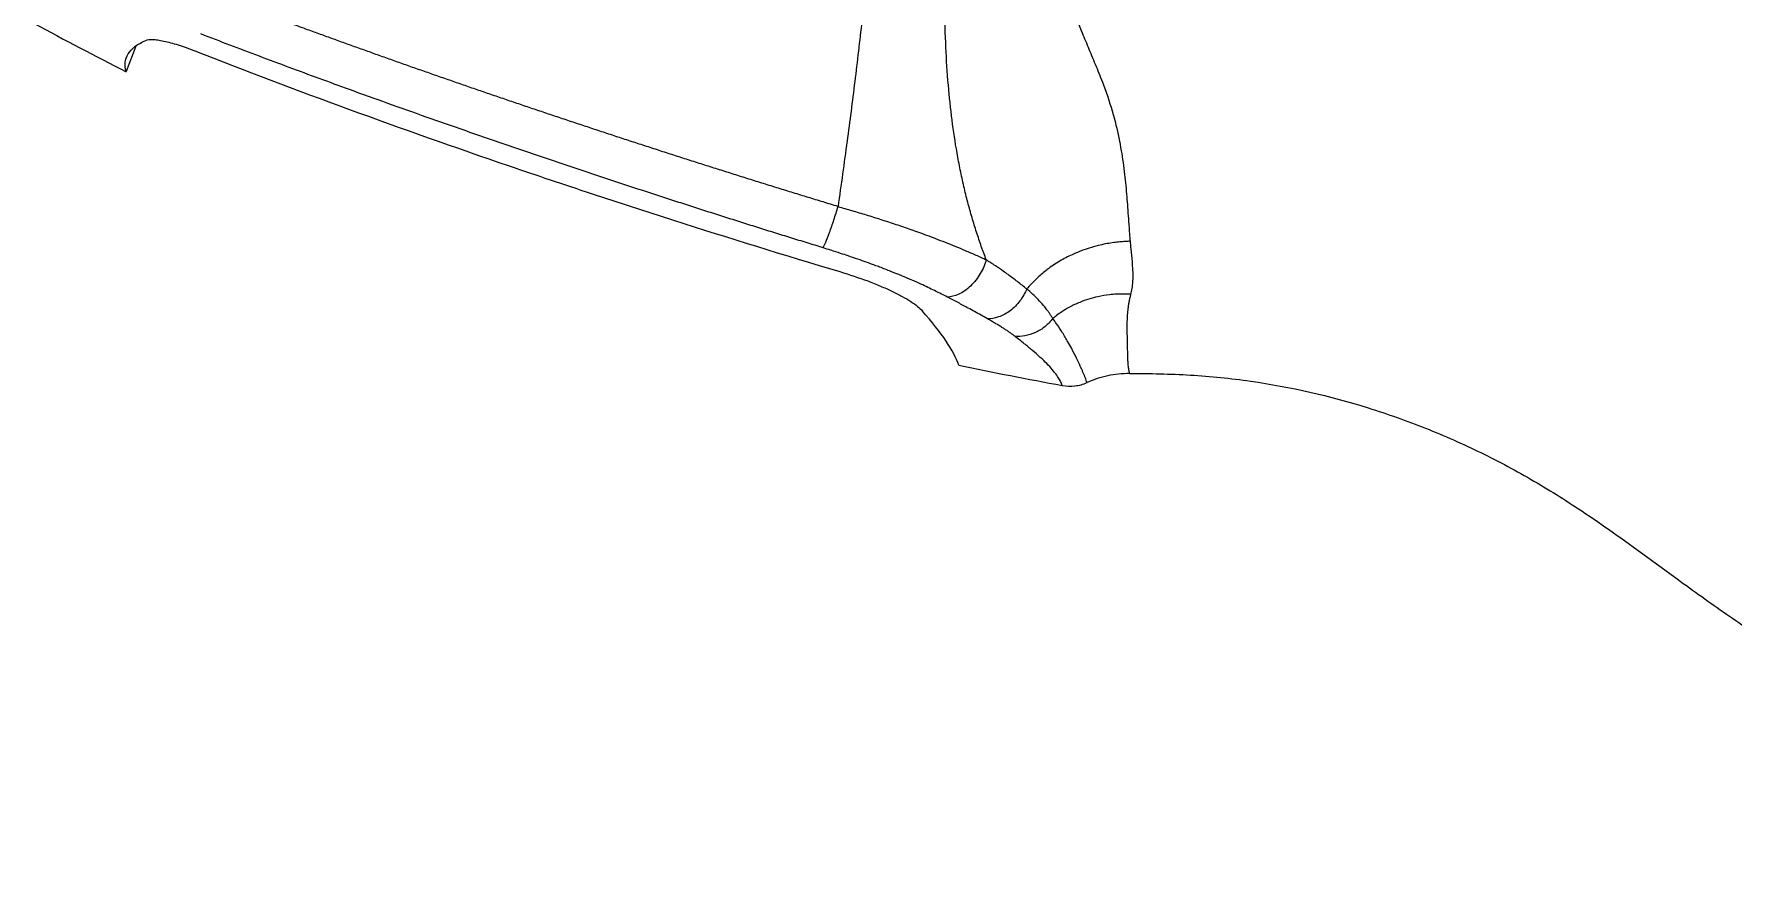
# Model space of a CAD drawing. Header units: inches. Extents: x 1424 to 4050, y 1126 to 1517.
# Drawn here: x 2850.65 to 2899.61, y 1214.97 to 1239.45 of the extents above; entities that cross this region are included whole.
import ezdxf

# ---------------------------------------------------------------- set-up
doc = ezdxf.new("R2010")
doc.units = ezdxf.units.IN
doc.header["$LTSCALE"] = 15

msp = doc.modelspace()

# ---------------------------------------------------------------- linework, layer by layer
at = {"color": 7, "linetype": 'Continuous', "lineweight": 15}
msp.add_line((2853.582, 1239.094), (2853.311, 1238.36), dxfattribs=at)
for centre, radius, start, end in [((2897.694, 1326.224), 98.438, 241.45208, 243.19986), ((2898.207, 1327.663), 99.971, 257.92927, 259.6719)]:
    msp.add_arc(centre, radius, start, end, dxfattribs=at)
for points, knots in [([(2878.094, 1232.934), (2878.069, 1232.998), (2878.021, 1233.126), (2877.95, 1233.323), (2877.881, 1233.525), (2877.813, 1233.73), (2877.747, 1233.94), (2877.683, 1234.154), (2877.62, 1234.373), (2877.56, 1234.595), (2877.502, 1234.822), (2877.447, 1235.053), (2877.394, 1235.288), (2877.343, 1235.527), (2877.295, 1235.771), (2877.208, 1236.246), (2877.099, 1236.98), (2876.992, 1237.996), (2876.922, 1239.082), (2876.885, 1240.366), (2876.898, 1241.873), (2876.969, 1243.63), (2877.112, 1245.742), (2877.26, 1247.981), (2877.366, 1250.296), (2877.421, 1251.927), (2877.466, 1253.062), (2877.499, 1253.712), (2877.54, 1254.383), (2877.59, 1255.076), (2877.687, 1256.241), (2877.855, 1257.809), (2878.227, 1260.252), (2878.845, 1262.945), (2879.61, 1265.198), (2880.218, 1266.7), (2880.559, 1267.501), (2880.849, 1268.177), (2881.063, 1268.68), (2881.201, 1269.008), (2881.27, 1269.172)], [0, 0, 0, 0, 0.005689, 0.011425, 0.01721, 0.023047, 0.02894, 0.03489, 0.0409, 0.046974, 0.053113, 0.05932, 0.065597, 0.071948, 0.078374, 0.084877, 0.109456, 0.13568, 0.163616, 0.193314, 0.234733, 0.280099, 0.329678, 0.399432, 0.455331, 0.511231, 0.52776, 0.5449, 0.562652, 0.581024, 0.600021, 0.655748, 0.707151, 0.799961, 0.883378, 0.912063, 0.946921, 0.964689, 0.982383, 1, 1, 1, 1]), ([(2883.238, 1264.098), (2883.216, 1264.05), (2883.174, 1263.957), (2883.113, 1263.817), (2883.057, 1263.682), (2882.981, 1263.491), (2882.889, 1263.235), (2882.779, 1262.893), (2882.673, 1262.519), (2882.568, 1262.101), (2882.465, 1261.633), (2882.324, 1260.922), (2882.158, 1259.93), (2882.01, 1258.866), (2881.889, 1257.964), (2881.794, 1257.237), (2881.702, 1256.5), (2881.615, 1255.738), (2881.54, 1254.978), (2881.463, 1253.978), (2881.422, 1253.003), (2881.397, 1252.066), (2881.383, 1251.382), (2881.366, 1250.744), (2881.338, 1249.975), (2881.285, 1249.276), (2881.193, 1248.604), (2881.11, 1248.131), (2881.007, 1247.633), (2880.85, 1246.923), (2880.662, 1246.142), (2880.481, 1245.375), (2880.32, 1244.659), (2880.208, 1244.031), (2880.145, 1243.435), (2880.121, 1243.052), (2880.115, 1242.684), (2880.127, 1242.332), (2880.15, 1241.994), (2880.197, 1241.565), (2880.302, 1241.019), (2880.524, 1240.306), (2880.782, 1239.653), (2881.03, 1239.062), (2881.236, 1238.568), (2881.427, 1238.092), (2881.642, 1237.511), (2881.834, 1236.851), (2881.986, 1236.1), (2882.083, 1235.406), (2882.133, 1234.865), (2882.166, 1234.438), (2882.185, 1234.164), (2882.208, 1233.833), (2882.226, 1233.621), (2882.238, 1233.47)], [0, 0, 0, 0, 0.007304, 0.014202, 0.020687, 0.026752, 0.040912, 0.054936, 0.07025, 0.086387, 0.103759, 0.122986, 0.164298, 0.208179, 0.230897, 0.254179, 0.279751, 0.302685, 0.327463, 0.35205, 0.396762, 0.417976, 0.438481, 0.459541, 0.476462, 0.50894, 0.52354, 0.538593, 0.553054, 0.570175, 0.605284, 0.626635, 0.642116, 0.672123, 0.684411, 0.696107, 0.706702, 0.717411, 0.727711, 0.736953, 0.756012, 0.77734, 0.803675, 0.819143, 0.835231, 0.852153, 0.865741, 0.891686, 0.914921, 0.936424, 0.957139, 0.966714, 0.978007, 0.984279, 1, 1, 1, 1]), ([(2874.036, 1262.165), (2874.051, 1261.915), (2874.081, 1261.411), (2874.131, 1260.653), (2874.184, 1259.89), (2874.242, 1259.12), (2874.302, 1258.346), (2874.364, 1257.565), (2874.428, 1256.779), (2874.494, 1255.988), (2874.59, 1254.827), (2874.714, 1253.29), (2874.844, 1251.471), (2874.935, 1249.74), (2874.977, 1248.131), (2874.97, 1246.539), (2874.915, 1244.905), (2874.819, 1243.227), (2874.682, 1241.514), (2874.51, 1239.805), (2874.309, 1238.086), (2874.077, 1236.301), (2873.909, 1235.099), (2873.821, 1234.471)], [0, 0, 0, 0, 0.027549, 0.055287, 0.083202, 0.111292, 0.139559, 0.168002, 0.196623, 0.225422, 0.254397, 0.323203, 0.392706, 0.451786, 0.510487, 0.566296, 0.623237, 0.686375, 0.746913, 0.807542, 0.870442, 0.932253, 1, 1, 1, 1]), ([(2873.821, 1234.471), (2873.677, 1234.515), (2873.391, 1234.602), (2872.961, 1234.734), (2872.532, 1234.866), (2872.104, 1234.998), (2871.677, 1235.131), (2871.251, 1235.264), (2870.826, 1235.398), (2870.402, 1235.532), (2869.98, 1235.666), (2869.559, 1235.8), (2869.139, 1235.935), (2868.72, 1236.07), (2868.303, 1236.205), (2867.888, 1236.34), (2867.473, 1236.476), (2867.061, 1236.612), (2866.65, 1236.748), (2866.24, 1236.883), (2865.832, 1237.02), (2865.426, 1237.156), (2865.022, 1237.292), (2864.619, 1237.428), (2864.218, 1237.565), (2863.819, 1237.701), (2863.422, 1237.837), (2863.027, 1237.974), (2862.634, 1238.11), (2862.242, 1238.246), (2861.853, 1238.382), (2861.466, 1238.519), (2861.08, 1238.655), (2860.697, 1238.791), (2860.316, 1238.927), (2859.937, 1239.062), (2859.56, 1239.198), (2859.186, 1239.334), (2858.814, 1239.469), (2858.444, 1239.604), (2858.076, 1239.739), (2857.711, 1239.874), (2857.348, 1240.008), (2856.987, 1240.143), (2856.629, 1240.277), (2856.273, 1240.41), (2855.92, 1240.544), (2855.686, 1240.633), (2855.569, 1240.677)], [0, 0, 0, 0, 0.02289, 0.045731, 0.068523, 0.091265, 0.113957, 0.136599, 0.15919, 0.181729, 0.204218, 0.226654, 0.249039, 0.271371, 0.293651, 0.31588, 0.338056, 0.36018, 0.382252, 0.404273, 0.426242, 0.44816, 0.470026, 0.491841, 0.513605, 0.535318, 0.556979, 0.578589, 0.600149, 0.621657, 0.643114, 0.664519, 0.685874, 0.707178, 0.72843, 0.749631, 0.770781, 0.79188, 0.812927, 0.833922, 0.854865, 0.875756, 0.896595, 0.917382, 0.938116, 0.958797, 0.979425, 1, 1, 1, 1]), ([(2853.311, 1238.36), (2853.253, 1238.549), (2853.271, 1238.719), (2853.459, 1239.021), (2853.628, 1239.152), (2853.871, 1239.261)], [0, 0, 0, 0, 0.5, 0.5, 1, 1, 1, 1]), ([(2853.871, 1239.261), (2853.918, 1239.282), (2853.985, 1239.291), (2854.116, 1239.286), (2854.165, 1239.282), (2854.272, 1239.267), (2854.386, 1239.247), (2854.517, 1239.215), (2854.656, 1239.177), (2854.729, 1239.156), (2854.957, 1239.083), (2855.118, 1239.026), (2855.29, 1238.958)], [0, 0, 0, 0, 0.25, 0.25, 0.375, 0.375, 0.5, 0.625, 0.625, 0.75, 0.75, 1, 1, 1, 1]), ([(2873.389, 1233.283), (2873.235, 1233.33), (2872.927, 1233.425), (2872.466, 1233.568), (2872.004, 1233.712), (2871.542, 1233.856), (2871.08, 1234.002), (2870.618, 1234.148), (2870.156, 1234.295), (2869.694, 1234.443), (2869.232, 1234.592), (2868.156, 1234.941), (2866.471, 1235.496), (2864.196, 1236.267), (2861.948, 1237.051), (2860.178, 1237.684), (2858.869, 1238.163), (2858.004, 1238.483), (2857.147, 1238.803), (2856.297, 1239.125), (2855.738, 1239.34), (2855.458, 1239.447)], [0, 0, 0, 0, 0.024978, 0.049952, 0.074926, 0.099902, 0.124884, 0.149876, 0.174881, 0.199903, 0.224945, 0.25001, 0.375018, 0.499985, 0.624826, 0.749965, 0.799924, 0.849881, 0.899862, 0.949893, 1, 1, 1, 1]), ([(2855.29, 1238.958), (2856.728, 1238.393), (2858.204, 1237.834), (2861.233, 1236.726), (2862.776, 1236.181), (2865.129, 1235.376), (2865.917, 1235.111), (2867.497, 1234.588), (2868.289, 1234.331), (2870.672, 1233.568), (2872.269, 1233.074), (2873.875, 1232.594)], [0, 0, 0, 0, 0.25, 0.25, 0.5, 0.5, 0.625, 0.625, 0.75, 0.75, 1, 1, 1, 1]), ([(2873.389, 1233.283), (2873.408, 1233.314), (2873.434, 1233.366), (2873.497, 1233.515), (2873.535, 1233.612), (2873.616, 1233.835), (2873.66, 1233.962), (2873.744, 1234.219), (2873.784, 1234.349), (2873.821, 1234.471)], [0, 0, 0, 0, 0.25, 0.25, 0.5, 0.5, 0.75, 0.75, 1, 1, 1, 1]), ([(2873.821, 1234.471), (2873.888, 1234.452), (2874.022, 1234.414), (2874.225, 1234.355), (2874.43, 1234.294), (2874.638, 1234.231), (2874.848, 1234.166), (2875.061, 1234.098), (2875.274, 1234.029), (2875.49, 1233.958), (2875.705, 1233.885), (2875.921, 1233.81), (2876.145, 1233.73), (2876.383, 1233.643), (2876.64, 1233.547), (2876.913, 1233.441), (2877.199, 1233.326), (2877.495, 1233.202), (2877.799, 1233.071), (2877.993, 1232.981), (2878.094, 1232.934)], [0, 0, 0, 0, 0.041188, 0.083211, 0.126065, 0.169742, 0.214237, 0.25954, 0.305638, 0.352521, 0.400171, 0.448572, 0.497706, 0.552925, 0.613752, 0.68016, 0.752096, 0.829474, 0.912166, 1, 1, 1, 1]), ([(2882.238, 1233.47), (2882.192, 1233.468), (2882.092, 1233.464), (2881.936, 1233.452), (2881.763, 1233.432), (2881.574, 1233.402), (2881.273, 1233.34), (2880.931, 1233.238), (2880.544, 1233.078), (2880.196, 1232.897), (2879.866, 1232.675), (2879.595, 1232.449), (2879.401, 1232.257), (2879.301, 1232.141), (2879.26, 1232.094)], [0, 0, 0, 0, 0.039863, 0.084785, 0.134771, 0.189823, 0.249943, 0.401064, 0.499992, 0.619766, 0.750086, 0.858375, 0.941685, 1, 1, 1, 1]), ([(2882.238, 1233.47), (2882.24, 1233.442), (2882.246, 1233.376), (2882.259, 1233.244), (2882.284, 1233.005), (2882.307, 1232.739), (2882.315, 1232.483), (2882.31, 1232.293), (2882.293, 1232.112), (2882.266, 1231.996), (2882.253, 1231.94)], [0, 0, 0, 0, 0.049281, 0.11856, 0.24049, 0.490999, 0.623581, 0.745423, 0.876507, 1, 1, 1, 1]), ([(2876.975, 1231.862), (2876.918, 1231.891), (2876.795, 1231.952), (2876.546, 1232.075), (2876.088, 1232.295), (2875.546, 1232.522), (2875.082, 1232.702), (2874.767, 1232.82), (2874.465, 1232.93), (2874.135, 1233.042), (2873.875, 1233.127), (2873.634, 1233.205), (2873.465, 1233.258), (2873.389, 1233.283)], [0, 0, 0, 0, 0.057796, 0.125171, 0.250042, 0.499987, 0.586743, 0.624958, 0.749991, 0.821354, 0.874878, 0.943828, 1, 1, 1, 1]), ([(2878.094, 1232.934), (2878.056, 1232.806), (2877.999, 1232.669), (2877.844, 1232.408), (2877.747, 1232.283), (2877.532, 1232.077), (2877.414, 1231.996), (2877.185, 1231.89), (2877.074, 1231.865), (2876.975, 1231.862)], [0, 0, 0, 0, 0.25, 0.25, 0.5, 0.5, 0.75, 0.75, 1, 1, 1, 1]), ([(2879.26, 1232.094), (2879.215, 1232.13), (2879.127, 1232.201), (2878.992, 1232.306), (2878.857, 1232.408), (2878.721, 1232.507), (2878.555, 1232.626), (2878.349, 1232.768), (2878.182, 1232.877), (2878.094, 1232.934)], [0, 0, 0, 0, 0.126441, 0.249914, 0.370505, 0.488226, 0.602937, 0.792709, 1, 1, 1, 1]), ([(2873.875, 1232.594), (2874.155, 1232.51), (2874.421, 1232.421), (2874.803, 1232.277), (2874.927, 1232.228), (2875.16, 1232.129), (2875.271, 1232.08), (2875.48, 1231.98), (2875.579, 1231.929), (2875.76, 1231.83), (2875.843, 1231.781), (2876.064, 1231.637), (2876.179, 1231.544), (2876.253, 1231.458)], [0, 0, 0, 0, 0.25, 0.25, 0.375, 0.375, 0.5, 0.5, 0.625, 0.625, 0.75, 0.75, 1, 1, 1, 1]), ([(2878.126, 1231.235), (2878.065, 1231.27), (2877.945, 1231.338), (2877.76, 1231.441), (2877.54, 1231.561), (2877.281, 1231.701), (2877.078, 1231.808), (2876.975, 1231.862)], [0, 0, 0, 0, 0.168624, 0.335282, 0.500039, 0.748128, 1, 1, 1, 1]), ([(2879.26, 1232.094), (2879.211, 1231.979), (2879.146, 1231.862), (2878.982, 1231.646), (2878.885, 1231.546), (2878.673, 1231.386), (2878.559, 1231.325), (2878.335, 1231.248), (2878.225, 1231.232), (2878.126, 1231.235)], [0, 0, 0, 0, 0.25, 0.25, 0.5, 0.5, 0.75, 0.75, 1, 1, 1, 1]), ([(2880.01, 1231.243), (2879.994, 1231.27), (2879.963, 1231.322), (2879.913, 1231.396), (2879.865, 1231.463), (2879.82, 1231.522), (2879.779, 1231.573), (2879.707, 1231.662), (2879.594, 1231.786), (2879.432, 1231.945), (2879.316, 1232.045), (2879.26, 1232.094)], [0, 0, 0, 0, 0.097918, 0.185769, 0.263801, 0.332313, 0.391315, 0.440937, 0.637029, 0.823177, 1, 1, 1, 1]), ([(2882.253, 1231.94), (2882.219, 1231.942), (2882.139, 1231.947), (2882.003, 1231.949), (2881.835, 1231.945), (2881.599, 1231.925), (2881.331, 1231.881), (2881.044, 1231.805), (2880.769, 1231.707), (2880.509, 1231.584), (2880.287, 1231.451), (2880.128, 1231.339), (2880.044, 1231.271), (2880.01, 1231.243)], [0, 0, 0, 0, 0.041915, 0.096725, 0.164677, 0.245998, 0.385095, 0.497948, 0.613759, 0.750872, 0.860521, 0.943421, 1, 1, 1, 1]), ([(2882.253, 1231.94), (2882.245, 1231.908), (2882.228, 1231.841), (2882.207, 1231.741), (2882.189, 1231.638), (2882.171, 1231.507), (2882.155, 1231.343), (2882.146, 1231.167), (2882.144, 1230.985), (2882.147, 1230.758), (2882.155, 1230.55), (2882.157, 1230.365), (2882.16, 1230.236), (2882.163, 1230.114), (2882.169, 1229.987), (2882.179, 1229.863), (2882.196, 1229.748), (2882.212, 1229.686), (2882.22, 1229.657)], [0, 0, 0, 0, 0.025797, 0.05296, 0.081527, 0.111535, 0.166387, 0.229405, 0.280046, 0.352457, 0.478786, 0.536895, 0.606888, 0.671451, 0.736547, 0.832381, 0.920305, 1, 1, 1, 1]), ([(2877.301, 1229.902), (2877.232, 1230.102), (2877.109, 1230.332), (2876.758, 1230.853), (2876.532, 1231.141), (2876.253, 1231.458)], [0, 0, 0, 0, 0.5, 0.5, 1, 1, 1, 1]), ([(2878.914, 1230.734), (2878.894, 1230.749), (2878.853, 1230.78), (2878.785, 1230.829), (2878.711, 1230.88), (2878.629, 1230.933), (2878.542, 1230.989), (2878.448, 1231.047), (2878.347, 1231.107), (2878.239, 1231.17), (2878.164, 1231.213), (2878.126, 1231.235)], [0, 0, 0, 0, 0.097018, 0.197363, 0.301134, 0.408415, 0.519287, 0.63382, 0.752079, 0.874121, 1, 1, 1, 1]), ([(2880.01, 1231.243), (2879.947, 1231.16), (2879.872, 1231.082), (2879.704, 1230.944), (2879.61, 1230.885), (2879.413, 1230.793), (2879.31, 1230.761), (2879.107, 1230.726), (2879.007, 1230.724), (2878.914, 1230.734)], [0, 0, 0, 0, 0.25, 0.25, 0.5, 0.5, 0.75, 0.75, 1, 1, 1, 1]), ([(2880.997, 1229.396), (2880.989, 1229.419), (2880.973, 1229.464), (2880.945, 1229.538), (2880.914, 1229.615), (2880.88, 1229.696), (2880.843, 1229.782), (2880.784, 1229.912), (2880.695, 1230.102), (2880.575, 1230.338), (2880.438, 1230.588), (2880.294, 1230.827), (2880.144, 1231.056), (2880.046, 1231.192), (2880.01, 1231.243)], [0, 0, 0, 0, 0.0586229, 0.1169562, 0.1750044, 0.2327776, 0.2902887, 0.34755, 0.4814684, 0.621062, 0.7121077, 0.833095, 0.9372736, 1, 1, 1, 1]), ([(2880.284, 1229.312), (2880.277, 1229.33), (2880.263, 1229.367), (2880.235, 1229.424), (2880.203, 1229.483), (2880.166, 1229.543), (2880.103, 1229.636), (2880.001, 1229.767), (2879.843, 1229.94), (2879.653, 1230.123), (2879.434, 1230.315), (2879.187, 1230.519), (2879.007, 1230.66), (2878.914, 1230.734)], [0, 0, 0, 0, 0.050467, 0.100758, 0.150889, 0.200877, 0.250738, 0.376366, 0.500715, 0.623079, 0.749931, 0.870707, 1, 1, 1, 1]), ([(2880.284, 1229.312), (2880.404, 1229.29), (2880.524, 1229.286), (2880.766, 1229.315), (2880.885, 1229.347), (2880.997, 1229.396)], [0, 0, 0, 0, 0.5, 0.5, 1, 1, 1, 1]), ([(2882.22, 1229.657), (2882.009, 1229.656), (2881.801, 1229.633), (2881.393, 1229.547), (2881.191, 1229.482), (2880.997, 1229.396)], [0, 0, 0, 0, 0.5, 0.5, 1, 1, 1, 1]), ([(2882.22, 1229.657), (2882.808, 1229.66), (2883.394, 1229.647), (2884.558, 1229.577), (2885.136, 1229.52), (2886.856, 1229.273), (2887.986, 1229.014), (2889.657, 1228.492), (2890.212, 1228.295), (2891.295, 1227.864), (2891.826, 1227.629), (2892.866, 1227.121), (2893.375, 1226.848), (2894.373, 1226.266), (2894.862, 1225.957), (2896.305, 1224.988), (2897.238, 1224.291), (2898.649, 1223.265), (2899.121, 1222.926), (2900.077, 1222.271), (2900.561, 1221.955), (2903.014, 1220.436), (2905.079, 1219.417), (2908.305, 1218.133), (2909.402, 1217.746), (2911.077, 1217.223), (2911.641, 1217.058), (2912.778, 1216.747), (2913.349, 1216.601), (2916.206, 1215.922), (2918.51, 1215.53), (2923.153, 1215.053), (2925.492, 1214.966), (2928.443, 1215.087), (2929.035, 1215.123), (2930.218, 1215.22), (2930.808, 1215.28), (2932.572, 1215.501), (2933.741, 1215.7), (2934.902, 1215.958)], [0, 0, 0, 0, 0.03125, 0.03125, 0.0625, 0.0625, 0.125, 0.125, 0.15625, 0.15625, 0.1875, 0.1875, 0.21875, 0.21875, 0.25, 0.25, 0.3125, 0.3125, 0.34375, 0.34375, 0.375, 0.375, 0.5, 0.5, 0.5625, 0.5625, 0.59375, 0.59375, 0.625, 0.625, 0.75, 0.75, 0.875, 0.875, 0.90625, 0.90625, 0.9375, 0.9375, 1, 1, 1, 1])]:
    msp.add_open_spline(points, degree=3, knots=knots, dxfattribs=at)

doc.saveas('drawing.dxf')
